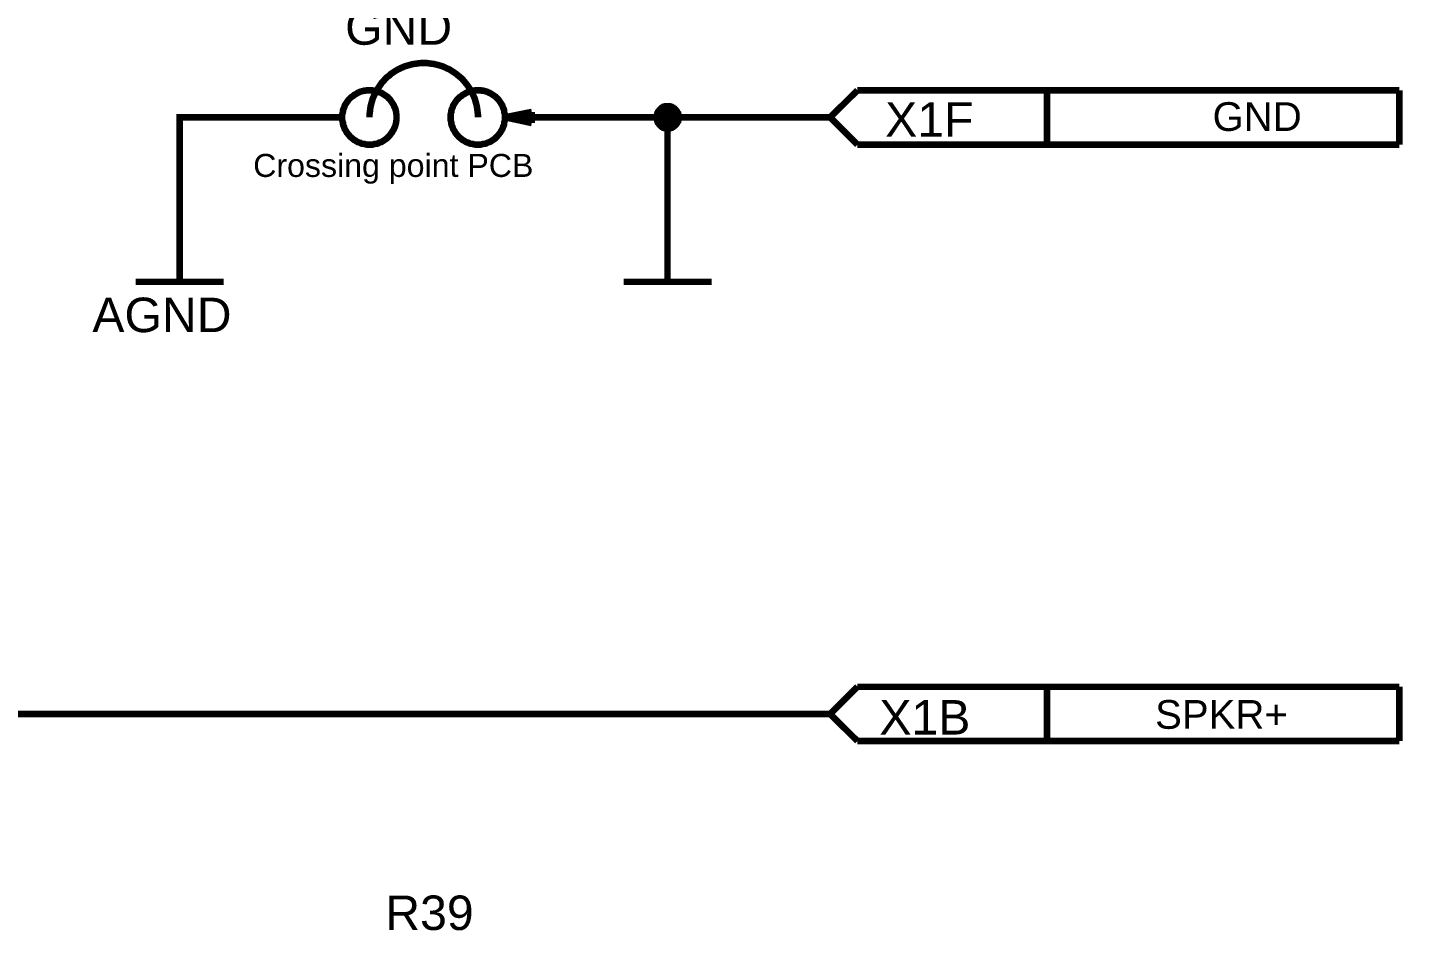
# Model space of a CAD drawing. Header units: millimetres. Extents: x -2024 to 917, y -725 to 13.
# Drawn here: x 842.4 to 905.8, y -361.3 to -319.7 of the extents above; entities that cross this region are included whole.
import ezdxf

# ---------------------------------------------------------------- set-up
doc = ezdxf.new("R2010")
doc.units = ezdxf.units.MM
doc.layers.add('Sheet', color=255, linetype='Continuous')
doc.styles.get("Standard").update_dxf_attribs({"font": 'arial.ttf'})

msp = doc.modelspace()

# ---------------------------------------------------------------- linework, layer by layer
at = {"layer": 'Sheet'}
for points, const_width in [([(860.646, -321.29), (860.514, -321.29), (860.382, -321.307), (860.266, -321.323), (860.133, -321.34), (860.017, -321.373), (859.902, -321.406), (859.786, -321.439), (859.67, -321.489), (859.554, -321.539), (859.455, -321.588), (859.339, -321.655), (859.24, -321.721), (859.14, -321.787), (859.057, -321.87), (858.958, -321.936), (858.875, -322.019), (858.793, -322.118), (858.71, -322.201), (858.644, -322.3), (858.578, -322.4), (858.511, -322.499), (858.445, -322.598), (858.395, -322.714), (858.346, -322.814), (858.296, -322.93), (858.263, -323.046), (858.23, -323.161), (858.197, -323.294), (858.18, -323.41), (858.164, -323.542), (858.147, -323.658), (858.147, -323.791)], 0.3), ([(863.146, -323.791), (863.146, -323.658), (863.129, -323.542), (863.113, -323.41), (863.096, -323.294), (863.063, -323.161), (863.03, -323.046), (862.997, -322.93), (862.947, -322.814), (862.897, -322.714), (862.848, -322.598), (862.781, -322.499), (862.715, -322.4), (862.649, -322.3), (862.566, -322.201), (862.5, -322.118), (862.417, -322.019), (862.318, -321.936), (862.235, -321.87), (862.136, -321.787), (862.037, -321.721), (861.937, -321.655), (861.838, -321.588), (861.722, -321.539), (861.623, -321.489), (861.507, -321.439), (861.391, -321.406), (861.275, -321.373), (861.143, -321.34), (861.027, -321.323), (860.895, -321.307), (860.779, -321.29), (860.646, -321.29)], 0.3), ([(856.889, -323.791), (856.889, -323.724), (856.889, -323.658), (856.906, -323.592), (856.922, -323.542), (856.922, -323.476), (856.939, -323.41), (856.972, -323.36), (856.989, -323.311), (857.005, -323.244), (857.038, -323.195), (857.071, -323.145), (857.104, -323.095), (857.138, -323.046), (857.171, -322.996), (857.22, -322.946), (857.253, -322.913), (857.303, -322.863), (857.353, -322.83), (857.402, -322.797), (857.435, -322.764), (857.502, -322.731), (857.551, -322.698), (857.601, -322.665), (857.651, -322.648), (857.717, -322.615), (857.767, -322.598), (857.833, -322.582), (857.899, -322.565), (857.949, -322.565), (858.015, -322.549), (858.081, -322.549), (858.147, -322.549)], 0.3), ([(858.147, -322.549), (858.081, -322.549), (858.015, -322.549), (857.949, -322.565), (857.899, -322.565), (857.833, -322.582), (857.767, -322.598), (857.717, -322.615), (857.651, -322.648), (857.601, -322.665), (857.551, -322.698), (857.502, -322.731), (857.435, -322.764), (857.402, -322.797), (857.353, -322.83), (857.303, -322.863), (857.253, -322.913), (857.22, -322.946), (857.171, -322.996), (857.138, -323.046), (857.104, -323.095), (857.071, -323.145), (857.038, -323.195), (857.005, -323.244), (856.989, -323.311), (856.972, -323.36), (856.939, -323.41), (856.922, -323.476), (856.922, -323.542), (856.906, -323.592), (856.889, -323.658), (856.889, -323.724), (856.889, -323.791)], 0.3), ([(858.147, -322.549), (858.213, -322.549), (858.28, -322.549), (858.346, -322.565), (858.395, -322.565), (858.462, -322.582), (858.528, -322.598), (858.578, -322.615), (858.627, -322.648), (858.693, -322.665), (858.743, -322.698), (858.793, -322.731), (858.842, -322.764), (858.892, -322.797), (858.942, -322.83), (858.991, -322.863), (859.024, -322.913), (859.074, -322.946), (859.107, -322.996), (859.14, -323.046), (859.173, -323.095), (859.206, -323.145), (859.24, -323.195), (859.273, -323.244), (859.289, -323.311), (859.322, -323.36), (859.339, -323.41), (859.355, -323.476), (859.372, -323.542), (859.372, -323.592), (859.389, -323.658), (859.389, -323.724), (859.389, -323.791)], 0.3), ([(859.389, -323.791), (859.389, -323.724), (859.389, -323.658), (859.372, -323.592), (859.372, -323.542), (859.355, -323.476), (859.339, -323.41), (859.322, -323.36), (859.289, -323.311), (859.273, -323.244), (859.24, -323.195), (859.206, -323.145), (859.173, -323.095), (859.14, -323.046), (859.107, -322.996), (859.074, -322.946), (859.024, -322.913), (858.991, -322.863), (858.942, -322.83), (858.892, -322.797), (858.842, -322.764), (858.793, -322.731), (858.743, -322.698), (858.693, -322.665), (858.627, -322.648), (858.578, -322.615), (858.528, -322.598), (858.462, -322.582), (858.395, -322.565), (858.346, -322.565), (858.28, -322.549), (858.213, -322.549), (858.147, -322.549)], 0.3), ([(861.888, -323.791), (861.888, -323.724), (861.888, -323.658), (861.904, -323.592), (861.921, -323.542), (861.921, -323.476), (861.937, -323.41), (861.97, -323.36), (861.987, -323.311), (862.004, -323.244), (862.037, -323.195), (862.07, -323.145), (862.103, -323.095), (862.136, -323.046), (862.169, -322.996), (862.219, -322.946), (862.252, -322.913), (862.302, -322.863), (862.351, -322.83), (862.401, -322.797), (862.434, -322.764), (862.5, -322.731), (862.55, -322.698), (862.599, -322.665), (862.649, -322.648), (862.715, -322.615), (862.765, -322.598), (862.831, -322.582), (862.897, -322.565), (862.947, -322.565), (863.013, -322.549), (863.079, -322.549), (863.146, -322.549)], 0.3), ([(863.146, -322.549), (863.079, -322.549), (863.013, -322.549), (862.947, -322.565), (862.897, -322.565), (862.831, -322.582), (862.765, -322.598), (862.715, -322.615), (862.649, -322.648), (862.599, -322.665), (862.55, -322.698), (862.5, -322.731), (862.434, -322.764), (862.401, -322.797), (862.351, -322.83), (862.302, -322.863), (862.252, -322.913), (862.219, -322.946), (862.169, -322.996), (862.136, -323.046), (862.103, -323.095), (862.07, -323.145), (862.037, -323.195), (862.004, -323.244), (861.987, -323.311), (861.97, -323.36), (861.937, -323.41), (861.921, -323.476), (861.921, -323.542), (861.904, -323.592), (861.888, -323.658), (861.888, -323.724), (861.888, -323.791)], 0.3), ([(863.146, -322.549), (863.212, -322.549), (863.278, -322.549), (863.328, -322.565), (863.394, -322.565), (863.46, -322.582), (863.51, -322.598), (863.576, -322.615), (863.626, -322.648), (863.675, -322.665), (863.741, -322.698), (863.791, -322.731), (863.841, -322.764), (863.89, -322.797), (863.94, -322.83), (863.973, -322.863), (864.023, -322.913), (864.056, -322.946), (864.106, -322.996), (864.139, -323.046), (864.172, -323.095), (864.205, -323.145), (864.238, -323.195), (864.271, -323.244), (864.288, -323.311), (864.304, -323.36), (864.337, -323.41), (864.354, -323.476), (864.354, -323.542), (864.37, -323.592), (864.387, -323.658), (864.387, -323.724), (864.387, -323.791)], 0.3), ([(864.387, -323.791), (864.387, -323.724), (864.387, -323.658), (864.37, -323.592), (864.354, -323.542), (864.354, -323.476), (864.337, -323.41), (864.304, -323.36), (864.288, -323.311), (864.271, -323.244), (864.238, -323.195), (864.205, -323.145), (864.172, -323.095), (864.139, -323.046), (864.106, -322.996), (864.056, -322.946), (864.023, -322.913), (863.973, -322.863), (863.94, -322.83), (863.89, -322.797), (863.841, -322.764), (863.791, -322.731), (863.741, -322.698), (863.675, -322.665), (863.626, -322.648), (863.576, -322.615), (863.51, -322.598), (863.46, -322.582), (863.394, -322.565), (863.328, -322.565), (863.278, -322.549), (863.212, -322.549), (863.146, -322.549)], 0.3), ([(879.382, -323.791), (880.64, -322.549)], 0.3), ([(880.64, -322.549), (905.616, -322.549)], 0.3), ([(889.379, -322.549), (889.379, -325.049)], 0.3), ([(905.616, -322.549), (905.616, -325.049)], 0.3), ([(871.388, -323.791), (871.388, -323.758), (871.388, -323.741), (871.388, -323.708), (871.405, -323.691), (871.405, -323.658), (871.405, -323.642), (871.421, -323.609), (871.421, -323.592), (871.438, -323.575), (871.454, -323.542), (871.454, -323.526), (871.471, -323.509), (871.487, -323.493), (871.504, -323.46), (871.52, -323.443), (871.537, -323.426), (871.554, -323.41), (871.57, -323.393), (871.587, -323.377), (871.603, -323.36), (871.62, -323.36), (871.653, -323.344), (871.669, -323.327), (871.686, -323.311), (871.719, -323.311), (871.736, -323.294), (871.752, -323.294), (871.785, -323.294), (871.802, -323.277), (871.835, -323.277), (871.851, -323.277), (871.885, -323.277)], 0.3), ([(871.388, -323.791), (871.388, -323.758), (871.388, -323.741), (871.388, -323.708), (871.405, -323.691), (871.405, -323.658), (871.405, -323.642), (871.421, -323.609), (871.421, -323.592), (871.438, -323.575), (871.454, -323.542), (871.454, -323.526), (871.471, -323.509), (871.487, -323.493), (871.504, -323.46), (871.52, -323.443), (871.537, -323.426), (871.554, -323.41), (871.57, -323.393), (871.587, -323.377), (871.603, -323.36), (871.62, -323.36), (871.653, -323.344), (871.669, -323.327), (871.686, -323.311), (871.719, -323.311), (871.736, -323.294), (871.752, -323.294), (871.785, -323.294), (871.802, -323.277), (871.835, -323.277), (871.851, -323.277), (871.885, -323.277)], 0.3), ([(871.388, -323.791), (871.388, -323.758), (871.388, -323.741), (871.388, -323.708), (871.405, -323.691), (871.405, -323.658), (871.405, -323.642), (871.421, -323.609), (871.421, -323.592), (871.438, -323.575), (871.454, -323.542), (871.454, -323.526), (871.471, -323.509), (871.487, -323.493), (871.504, -323.46), (871.52, -323.443), (871.537, -323.426), (871.554, -323.41), (871.57, -323.393), (871.587, -323.377), (871.603, -323.36), (871.62, -323.36), (871.653, -323.344), (871.669, -323.327), (871.686, -323.311), (871.719, -323.311), (871.736, -323.294), (871.752, -323.294), (871.785, -323.294), (871.802, -323.277), (871.835, -323.277), (871.851, -323.277), (871.885, -323.277)], 0.3), ([(871.388, -323.791), (871.388, -323.758), (871.388, -323.741), (871.388, -323.708), (871.405, -323.691), (871.405, -323.658), (871.405, -323.642), (871.421, -323.609), (871.421, -323.592), (871.438, -323.575), (871.454, -323.542), (871.454, -323.526), (871.471, -323.509), (871.487, -323.493), (871.504, -323.46), (871.52, -323.443), (871.537, -323.426), (871.554, -323.41), (871.57, -323.393), (871.587, -323.377), (871.603, -323.36), (871.62, -323.36), (871.653, -323.344), (871.669, -323.327), (871.686, -323.311), (871.719, -323.311), (871.736, -323.294), (871.752, -323.294), (871.785, -323.294), (871.802, -323.277), (871.835, -323.277), (871.851, -323.277), (871.885, -323.277)], 0.3), ([(871.388, -323.791), (871.388, -323.758), (871.388, -323.741), (871.388, -323.708), (871.405, -323.691), (871.405, -323.658), (871.405, -323.642), (871.421, -323.609), (871.421, -323.592), (871.438, -323.575), (871.454, -323.542), (871.454, -323.526), (871.471, -323.509), (871.487, -323.493), (871.504, -323.46), (871.52, -323.443), (871.537, -323.426), (871.554, -323.41), (871.57, -323.393), (871.587, -323.377), (871.603, -323.36), (871.62, -323.36), (871.653, -323.344), (871.669, -323.327), (871.686, -323.311), (871.719, -323.311), (871.736, -323.294), (871.752, -323.294), (871.785, -323.294), (871.802, -323.277), (871.835, -323.277), (871.851, -323.277), (871.885, -323.277)], 0.0991), ([(871.388, -323.791), (871.388, -323.758), (871.388, -323.741), (871.388, -323.708), (871.405, -323.691), (871.405, -323.658), (871.405, -323.642), (871.421, -323.609), (871.421, -323.592), (871.438, -323.575), (871.454, -323.542), (871.454, -323.526), (871.471, -323.509), (871.487, -323.493), (871.504, -323.46), (871.52, -323.443), (871.537, -323.426), (871.554, -323.41), (871.57, -323.393), (871.587, -323.377), (871.603, -323.36), (871.62, -323.36), (871.653, -323.344), (871.669, -323.327), (871.686, -323.311), (871.719, -323.311), (871.736, -323.294), (871.752, -323.294), (871.785, -323.294), (871.802, -323.277), (871.835, -323.277), (871.851, -323.277), (871.885, -323.277)], 0.0991), ([(871.388, -323.791), (871.388, -323.758), (871.388, -323.741), (871.388, -323.708), (871.405, -323.691), (871.405, -323.658), (871.405, -323.642), (871.421, -323.609), (871.421, -323.592), (871.438, -323.575), (871.454, -323.542), (871.454, -323.526), (871.471, -323.509), (871.487, -323.493), (871.504, -323.46), (871.52, -323.443), (871.537, -323.426), (871.554, -323.41), (871.57, -323.393), (871.587, -323.377), (871.603, -323.36), (871.62, -323.36), (871.653, -323.344), (871.669, -323.327), (871.686, -323.311), (871.719, -323.311), (871.736, -323.294), (871.752, -323.294), (871.785, -323.294), (871.802, -323.277), (871.835, -323.277), (871.851, -323.277), (871.885, -323.277)], 0.0991), ([(871.388, -323.791), (871.388, -323.758), (871.388, -323.741), (871.388, -323.708), (871.405, -323.691), (871.405, -323.658), (871.405, -323.642), (871.421, -323.609), (871.421, -323.592), (871.438, -323.575), (871.454, -323.542), (871.454, -323.526), (871.471, -323.509), (871.487, -323.493), (871.504, -323.46), (871.52, -323.443), (871.537, -323.426), (871.554, -323.41), (871.57, -323.393), (871.587, -323.377), (871.603, -323.36), (871.62, -323.36), (871.653, -323.344), (871.669, -323.327), (871.686, -323.311), (871.719, -323.311), (871.736, -323.294), (871.752, -323.294), (871.785, -323.294), (871.802, -323.277), (871.835, -323.277), (871.851, -323.277), (871.885, -323.277)], 0.0991), ([(871.885, -323.277), (871.885, -323.277)], 0.3), ([(871.885, -323.277), (871.918, -323.277), (871.934, -323.277), (871.967, -323.277), (871.984, -323.294), (872.017, -323.294), (872.034, -323.294), (872.067, -323.311), (872.083, -323.311), (872.1, -323.327), (872.133, -323.344), (872.149, -323.36), (872.166, -323.36), (872.182, -323.377), (872.216, -323.393), (872.232, -323.41), (872.249, -323.426), (872.265, -323.443), (872.282, -323.46), (872.298, -323.493), (872.315, -323.509), (872.315, -323.526), (872.331, -323.542), (872.348, -323.575), (872.365, -323.592), (872.365, -323.609), (872.381, -323.642), (872.381, -323.658), (872.381, -323.691), (872.398, -323.708), (872.398, -323.741), (872.398, -323.758), (872.398, -323.791)], 0.3), ([(871.885, -323.277), (871.885, -323.277)], 0.3), ([(871.885, -323.277), (871.918, -323.277), (871.934, -323.277), (871.967, -323.277), (871.984, -323.294), (872.017, -323.294), (872.034, -323.294), (872.067, -323.311), (872.083, -323.311), (872.1, -323.327), (872.133, -323.344), (872.149, -323.36), (872.166, -323.36), (872.182, -323.377), (872.216, -323.393), (872.232, -323.41), (872.249, -323.426), (872.265, -323.443), (872.282, -323.46), (872.298, -323.493), (872.315, -323.509), (872.315, -323.526), (872.331, -323.542), (872.348, -323.575), (872.365, -323.592), (872.365, -323.609), (872.381, -323.642), (872.381, -323.658), (872.381, -323.691), (872.398, -323.708), (872.398, -323.741), (872.398, -323.758), (872.398, -323.791)], 0.3), ([(871.885, -323.277), (871.885, -323.277)], 0.3), ([(871.885, -323.277), (871.918, -323.277), (871.934, -323.277), (871.967, -323.277), (871.984, -323.294), (872.017, -323.294), (872.034, -323.294), (872.067, -323.311), (872.083, -323.311), (872.1, -323.327), (872.133, -323.344), (872.149, -323.36), (872.166, -323.36), (872.182, -323.377), (872.216, -323.393), (872.232, -323.41), (872.249, -323.426), (872.265, -323.443), (872.282, -323.46), (872.298, -323.493), (872.315, -323.509), (872.315, -323.526), (872.331, -323.542), (872.348, -323.575), (872.365, -323.592), (872.365, -323.609), (872.381, -323.642), (872.381, -323.658), (872.381, -323.691), (872.398, -323.708), (872.398, -323.741), (872.398, -323.758), (872.398, -323.791)], 0.3), ([(871.885, -323.277), (871.885, -323.277)], 0.3), ([(871.885, -323.277), (871.918, -323.277), (871.934, -323.277), (871.967, -323.277), (871.984, -323.294), (872.017, -323.294), (872.034, -323.294), (872.067, -323.311), (872.083, -323.311), (872.1, -323.327), (872.133, -323.344), (872.149, -323.36), (872.166, -323.36), (872.182, -323.377), (872.216, -323.393), (872.232, -323.41), (872.249, -323.426), (872.265, -323.443), (872.282, -323.46), (872.298, -323.493), (872.315, -323.509), (872.315, -323.526), (872.331, -323.542), (872.348, -323.575), (872.365, -323.592), (872.365, -323.609), (872.381, -323.642), (872.381, -323.658), (872.381, -323.691), (872.398, -323.708), (872.398, -323.741), (872.398, -323.758), (872.398, -323.791)], 0.3), ([(871.885, -323.277), (871.885, -323.277)], 0.0991), ([(871.885, -323.277), (871.918, -323.277), (871.934, -323.277), (871.967, -323.277), (871.984, -323.294), (872.017, -323.294), (872.034, -323.294), (872.067, -323.311), (872.083, -323.311), (872.1, -323.327), (872.133, -323.344), (872.149, -323.36), (872.166, -323.36), (872.182, -323.377), (872.216, -323.393), (872.232, -323.41), (872.249, -323.426), (872.265, -323.443), (872.282, -323.46), (872.298, -323.493), (872.315, -323.509), (872.315, -323.526), (872.331, -323.542), (872.348, -323.575), (872.365, -323.592), (872.365, -323.609), (872.381, -323.642), (872.381, -323.658), (872.381, -323.691), (872.398, -323.708), (872.398, -323.741), (872.398, -323.758), (872.398, -323.791)], 0.0991), ([(871.885, -323.277), (871.885, -323.277)], 0.0991), ([(871.885, -323.277), (871.918, -323.277), (871.934, -323.277), (871.967, -323.277), (871.984, -323.294), (872.017, -323.294), (872.034, -323.294), (872.067, -323.311), (872.083, -323.311), (872.1, -323.327), (872.133, -323.344), (872.149, -323.36), (872.166, -323.36), (872.182, -323.377), (872.216, -323.393), (872.232, -323.41), (872.249, -323.426), (872.265, -323.443), (872.282, -323.46), (872.298, -323.493), (872.315, -323.509), (872.315, -323.526), (872.331, -323.542), (872.348, -323.575), (872.365, -323.592), (872.365, -323.609), (872.381, -323.642), (872.381, -323.658), (872.381, -323.691), (872.398, -323.708), (872.398, -323.741), (872.398, -323.758), (872.398, -323.791)], 0.0991), ([(871.885, -323.277), (871.885, -323.277)], 0.0991), ([(871.885, -323.277), (871.918, -323.277), (871.934, -323.277), (871.967, -323.277), (871.984, -323.294), (872.017, -323.294), (872.034, -323.294), (872.067, -323.311), (872.083, -323.311), (872.1, -323.327), (872.133, -323.344), (872.149, -323.36), (872.166, -323.36), (872.182, -323.377), (872.216, -323.393), (872.232, -323.41), (872.249, -323.426), (872.265, -323.443), (872.282, -323.46), (872.298, -323.493), (872.315, -323.509), (872.315, -323.526), (872.331, -323.542), (872.348, -323.575), (872.365, -323.592), (872.365, -323.609), (872.381, -323.642), (872.381, -323.658), (872.381, -323.691), (872.398, -323.708), (872.398, -323.741), (872.398, -323.758), (872.398, -323.791)], 0.0991), ([(871.885, -323.277), (871.885, -323.277)], 0.0991), ([(871.885, -323.277), (871.918, -323.277), (871.934, -323.277), (871.967, -323.277), (871.984, -323.294), (872.017, -323.294), (872.034, -323.294), (872.067, -323.311), (872.083, -323.311), (872.1, -323.327), (872.133, -323.344), (872.149, -323.36), (872.166, -323.36), (872.182, -323.377), (872.216, -323.393), (872.232, -323.41), (872.249, -323.426), (872.265, -323.443), (872.282, -323.46), (872.298, -323.493), (872.315, -323.509), (872.315, -323.526), (872.331, -323.542), (872.348, -323.575), (872.365, -323.592), (872.365, -323.609), (872.381, -323.642), (872.381, -323.658), (872.381, -323.691), (872.398, -323.708), (872.398, -323.741), (872.398, -323.758), (872.398, -323.791)], 0.0991), ([(849.392, -326.291), (849.392, -323.791), (854.39, -323.791)], 0.3), ([(856.889, -323.791), (854.39, -323.791)], 0.3), ([(858.147, -325.049), (858.081, -325.049), (858.015, -325.049), (857.949, -325.033), (857.899, -325.016), (857.833, -325.016), (857.767, -325), (857.717, -324.966), (857.651, -324.95), (857.601, -324.933), (857.551, -324.9), (857.502, -324.867), (857.435, -324.834), (857.402, -324.801), (857.353, -324.768), (857.303, -324.718), (857.253, -324.685), (857.22, -324.635), (857.171, -324.586), (857.138, -324.536), (857.104, -324.503), (857.071, -324.437), (857.038, -324.387), (857.005, -324.337), (856.989, -324.287), (856.972, -324.221), (856.939, -324.172), (856.922, -324.105), (856.922, -324.039), (856.906, -323.989), (856.889, -323.923), (856.889, -323.857), (856.889, -323.791)], 0.3), ([(856.889, -323.791), (856.889, -323.791)], 0.3), ([(856.889, -323.791), (856.889, -323.857), (856.889, -323.923), (856.906, -323.989), (856.922, -324.039), (856.922, -324.105), (856.939, -324.172), (856.972, -324.221), (856.989, -324.287), (857.005, -324.337), (857.038, -324.387), (857.071, -324.437), (857.104, -324.503), (857.138, -324.536), (857.171, -324.586), (857.22, -324.635), (857.253, -324.685), (857.303, -324.718), (857.353, -324.768), (857.402, -324.801), (857.435, -324.834), (857.502, -324.867), (857.551, -324.9), (857.601, -324.933), (857.651, -324.95), (857.717, -324.966), (857.767, -325), (857.833, -325.016), (857.899, -325.016), (857.949, -325.033), (858.015, -325.049), (858.081, -325.049), (858.147, -325.049)], 0.3), ([(859.389, -323.791), (859.389, -323.857), (859.389, -323.923), (859.372, -323.989), (859.372, -324.039), (859.355, -324.105), (859.339, -324.172), (859.322, -324.221), (859.289, -324.287), (859.273, -324.337), (859.24, -324.387), (859.206, -324.437), (859.173, -324.503), (859.14, -324.536), (859.107, -324.586), (859.074, -324.635), (859.024, -324.685), (858.991, -324.718), (858.942, -324.768), (858.892, -324.801), (858.842, -324.834), (858.793, -324.867), (858.743, -324.9), (858.693, -324.933), (858.627, -324.95), (858.578, -324.966), (858.528, -325), (858.462, -325.016), (858.395, -325.016), (858.346, -325.033), (858.28, -325.049), (858.213, -325.049), (858.147, -325.049)], 0.3), ([(858.147, -325.049), (858.213, -325.049), (858.28, -325.049), (858.346, -325.033), (858.395, -325.016), (858.462, -325.016), (858.528, -325), (858.578, -324.966), (858.627, -324.95), (858.693, -324.933), (858.743, -324.9), (858.793, -324.867), (858.842, -324.834), (858.892, -324.801), (858.942, -324.768), (858.991, -324.718), (859.024, -324.685), (859.074, -324.635), (859.107, -324.586), (859.14, -324.536), (859.173, -324.503), (859.206, -324.437), (859.24, -324.387), (859.273, -324.337), (859.289, -324.287), (859.322, -324.221), (859.339, -324.172), (859.355, -324.105), (859.372, -324.039), (859.372, -323.989), (859.389, -323.923), (859.389, -323.857), (859.389, -323.791)], 0.3), ([(858.147, -323.791), (858.147, -323.791), (858.147, -323.791), (858.147, -323.791), (858.147, -323.791), (858.147, -323.791), (858.147, -323.791), (858.147, -323.791), (858.147, -323.791), (858.147, -323.791), (858.147, -323.791), (858.147, -323.791), (858.147, -323.791), (858.147, -323.791), (858.147, -323.791), (858.147, -323.791), (858.147, -323.791), (858.147, -323.791), (858.147, -323.791), (858.147, -323.791), (858.147, -323.791), (858.147, -323.791), (858.147, -323.791), (858.147, -323.791), (858.147, -323.791), (858.147, -323.791), (858.147, -323.791), (858.147, -323.791), (858.147, -323.791), (858.147, -323.791), (858.147, -323.791), (858.147, -323.791), (858.147, -323.791)], 0.3), ([(859.389, -323.791), (859.389, -323.791), (859.389, -323.791), (859.389, -323.791), (859.389, -323.791), (859.389, -323.791), (859.389, -323.791), (859.389, -323.791), (859.389, -323.791), (859.389, -323.791), (859.389, -323.791), (859.389, -323.791), (859.389, -323.791), (859.389, -323.791), (859.389, -323.791), (859.389, -323.791), (859.389, -323.791), (859.389, -323.791), (859.389, -323.791), (859.389, -323.791), (859.389, -323.791), (859.389, -323.791), (859.389, -323.791), (859.389, -323.791), (859.389, -323.791), (859.389, -323.791), (859.389, -323.791), (859.389, -323.791), (859.389, -323.791), (859.389, -323.791), (859.389, -323.791), (859.389, -323.791), (859.389, -323.791)], 0.3), ([(859.389, -323.791), (859.389, -323.791)], 0.3), ([(863.146, -325.049), (863.079, -325.049), (863.013, -325.049), (862.947, -325.033), (862.897, -325.016), (862.831, -325.016), (862.765, -325), (862.715, -324.966), (862.649, -324.95), (862.599, -324.933), (862.55, -324.9), (862.5, -324.867), (862.434, -324.834), (862.401, -324.801), (862.351, -324.768), (862.302, -324.718), (862.252, -324.685), (862.219, -324.635), (862.169, -324.586), (862.136, -324.536), (862.103, -324.503), (862.07, -324.437), (862.037, -324.387), (862.004, -324.337), (861.987, -324.287), (861.97, -324.221), (861.937, -324.172), (861.921, -324.105), (861.921, -324.039), (861.904, -323.989), (861.888, -323.923), (861.888, -323.857), (861.888, -323.791)], 0.3), ([(861.888, -323.791), (861.888, -323.791)], 0.3), ([(861.888, -323.791), (861.888, -323.857), (861.888, -323.923), (861.904, -323.989), (861.921, -324.039), (861.921, -324.105), (861.937, -324.172), (861.97, -324.221), (861.987, -324.287), (862.004, -324.337), (862.037, -324.387), (862.07, -324.437), (862.103, -324.503), (862.136, -324.536), (862.169, -324.586), (862.219, -324.635), (862.252, -324.685), (862.302, -324.718), (862.351, -324.768), (862.401, -324.801), (862.434, -324.834), (862.5, -324.867), (862.55, -324.9), (862.599, -324.933), (862.649, -324.95), (862.715, -324.966), (862.765, -325), (862.831, -325.016), (862.897, -325.016), (862.947, -325.033), (863.013, -325.049), (863.079, -325.049), (863.146, -325.049)], 0.3), ([(864.387, -323.791), (864.387, -323.857), (864.387, -323.923), (864.37, -323.989), (864.354, -324.039), (864.354, -324.105), (864.337, -324.172), (864.304, -324.221), (864.288, -324.287), (864.271, -324.337), (864.238, -324.387), (864.205, -324.437), (864.172, -324.503), (864.139, -324.536), (864.106, -324.586), (864.056, -324.635), (864.023, -324.685), (863.973, -324.718), (863.94, -324.768), (863.89, -324.801), (863.841, -324.834), (863.791, -324.867), (863.741, -324.9), (863.675, -324.933), (863.626, -324.95), (863.576, -324.966), (863.51, -325), (863.46, -325.016), (863.394, -325.016), (863.328, -325.033), (863.278, -325.049), (863.212, -325.049), (863.146, -325.049)], 0.3), ([(863.146, -325.049), (863.212, -325.049), (863.278, -325.049), (863.328, -325.033), (863.394, -325.016), (863.46, -325.016), (863.51, -325), (863.576, -324.966), (863.626, -324.95), (863.675, -324.933), (863.741, -324.9), (863.791, -324.867), (863.841, -324.834), (863.89, -324.801), (863.94, -324.768), (863.973, -324.718), (864.023, -324.685), (864.056, -324.635), (864.106, -324.586), (864.139, -324.536), (864.172, -324.503), (864.205, -324.437), (864.238, -324.387), (864.271, -324.337), (864.288, -324.287), (864.304, -324.221), (864.337, -324.172), (864.354, -324.105), (864.354, -324.039), (864.37, -323.989), (864.387, -323.923), (864.387, -323.857), (864.387, -323.791)], 0.3), ([(864.387, -323.791), (865.628, -323.542)], 0.3), ([(864.387, -323.791), (866.886, -323.791)], 0.3), ([(864.387, -323.791), (864.387, -323.791), (864.387, -323.791), (864.387, -323.791), (864.387, -323.791), (864.387, -323.791), (864.387, -323.791), (864.387, -323.791), (864.387, -323.791), (864.387, -323.791), (864.387, -323.791), (864.387, -323.791), (864.387, -323.791), (864.387, -323.791), (864.387, -323.791), (864.387, -323.791), (864.387, -323.791), (864.387, -323.791), (864.387, -323.791), (864.387, -323.791), (864.387, -323.791), (864.387, -323.791), (864.387, -323.791), (864.387, -323.791), (864.387, -323.791), (864.387, -323.791), (864.387, -323.791), (864.387, -323.791), (864.387, -323.791), (864.387, -323.791), (864.387, -323.791), (864.387, -323.791), (864.387, -323.791)], 0.3), ([(864.387, -323.791), (864.387, -323.791)], 0.3), ([(864.387, -323.791), (865.628, -324.056)], 0.3), ([(865.628, -324.056), (865.628, -323.542)], 0.3), ([(871.885, -323.791), (866.886, -323.791)], 0.3), ([(871.885, -324.304), (871.851, -324.304), (871.835, -324.304), (871.802, -324.304), (871.785, -324.287), (871.752, -324.287), (871.736, -324.287), (871.719, -324.271), (871.686, -324.271), (871.669, -324.254), (871.653, -324.238), (871.62, -324.221), (871.603, -324.221), (871.587, -324.205), (871.57, -324.188), (871.554, -324.172), (871.537, -324.155), (871.52, -324.138), (871.504, -324.122), (871.487, -324.089), (871.471, -324.072), (871.454, -324.056), (871.454, -324.039), (871.438, -324.006), (871.421, -323.989), (871.421, -323.973), (871.405, -323.94), (871.405, -323.923), (871.405, -323.89), (871.388, -323.874), (871.388, -323.84), (871.388, -323.824), (871.388, -323.791)], 0.3), ([(871.388, -323.791), (871.388, -323.791)], 0.3), ([(871.885, -324.304), (871.851, -324.304), (871.835, -324.304), (871.802, -324.304), (871.785, -324.287), (871.752, -324.287), (871.736, -324.287), (871.719, -324.271), (871.686, -324.271), (871.669, -324.254), (871.653, -324.238), (871.62, -324.221), (871.603, -324.221), (871.587, -324.205), (871.57, -324.188), (871.554, -324.172), (871.537, -324.155), (871.52, -324.138), (871.504, -324.122), (871.487, -324.089), (871.471, -324.072), (871.454, -324.056), (871.454, -324.039), (871.438, -324.006), (871.421, -323.989), (871.421, -323.973), (871.405, -323.94), (871.405, -323.923), (871.405, -323.89), (871.388, -323.874), (871.388, -323.84), (871.388, -323.824), (871.388, -323.791)], 0.3), ([(871.388, -323.791), (871.388, -323.791)], 0.3), ([(871.885, -324.304), (871.851, -324.304), (871.835, -324.304), (871.802, -324.304), (871.785, -324.287), (871.752, -324.287), (871.736, -324.287), (871.719, -324.271), (871.686, -324.271), (871.669, -324.254), (871.653, -324.238), (871.62, -324.221), (871.603, -324.221), (871.587, -324.205), (871.57, -324.188), (871.554, -324.172), (871.537, -324.155), (871.52, -324.138), (871.504, -324.122), (871.487, -324.089), (871.471, -324.072), (871.454, -324.056), (871.454, -324.039), (871.438, -324.006), (871.421, -323.989), (871.421, -323.973), (871.405, -323.94), (871.405, -323.923), (871.405, -323.89), (871.388, -323.874), (871.388, -323.84), (871.388, -323.824), (871.388, -323.791)], 0.3), ([(871.388, -323.791), (871.388, -323.791)], 0.3), ([(871.885, -324.304), (871.851, -324.304), (871.835, -324.304), (871.802, -324.304), (871.785, -324.287), (871.752, -324.287), (871.736, -324.287), (871.719, -324.271), (871.686, -324.271), (871.669, -324.254), (871.653, -324.238), (871.62, -324.221), (871.603, -324.221), (871.587, -324.205), (871.57, -324.188), (871.554, -324.172), (871.537, -324.155), (871.52, -324.138), (871.504, -324.122), (871.487, -324.089), (871.471, -324.072), (871.454, -324.056), (871.454, -324.039), (871.438, -324.006), (871.421, -323.989), (871.421, -323.973), (871.405, -323.94), (871.405, -323.923), (871.405, -323.89), (871.388, -323.874), (871.388, -323.84), (871.388, -323.824), (871.388, -323.791)], 0.3), ([(871.388, -323.791), (871.388, -323.791)], 0.3), ([(871.885, -324.304), (871.851, -324.304), (871.835, -324.304), (871.802, -324.304), (871.785, -324.287), (871.752, -324.287), (871.736, -324.287), (871.719, -324.271), (871.686, -324.271), (871.669, -324.254), (871.653, -324.238), (871.62, -324.221), (871.603, -324.221), (871.587, -324.205), (871.57, -324.188), (871.554, -324.172), (871.537, -324.155), (871.52, -324.138), (871.504, -324.122), (871.487, -324.089), (871.471, -324.072), (871.454, -324.056), (871.454, -324.039), (871.438, -324.006), (871.421, -323.989), (871.421, -323.973), (871.405, -323.94), (871.405, -323.923), (871.405, -323.89), (871.388, -323.874), (871.388, -323.84), (871.388, -323.824), (871.388, -323.791)], 0.0991), ([(871.388, -323.791), (871.388, -323.791)], 0.0991), ([(871.885, -324.304), (871.851, -324.304), (871.835, -324.304), (871.802, -324.304), (871.785, -324.287), (871.752, -324.287), (871.736, -324.287), (871.719, -324.271), (871.686, -324.271), (871.669, -324.254), (871.653, -324.238), (871.62, -324.221), (871.603, -324.221), (871.587, -324.205), (871.57, -324.188), (871.554, -324.172), (871.537, -324.155), (871.52, -324.138), (871.504, -324.122), (871.487, -324.089), (871.471, -324.072), (871.454, -324.056), (871.454, -324.039), (871.438, -324.006), (871.421, -323.989), (871.421, -323.973), (871.405, -323.94), (871.405, -323.923), (871.405, -323.89), (871.388, -323.874), (871.388, -323.84), (871.388, -323.824), (871.388, -323.791)], 0.0991), ([(871.388, -323.791), (871.388, -323.791)], 0.0991), ([(871.885, -324.304), (871.851, -324.304), (871.835, -324.304), (871.802, -324.304), (871.785, -324.287), (871.752, -324.287), (871.736, -324.287), (871.719, -324.271), (871.686, -324.271), (871.669, -324.254), (871.653, -324.238), (871.62, -324.221), (871.603, -324.221), (871.587, -324.205), (871.57, -324.188), (871.554, -324.172), (871.537, -324.155), (871.52, -324.138), (871.504, -324.122), (871.487, -324.089), (871.471, -324.072), (871.454, -324.056), (871.454, -324.039), (871.438, -324.006), (871.421, -323.989), (871.421, -323.973), (871.405, -323.94), (871.405, -323.923), (871.405, -323.89), (871.388, -323.874), (871.388, -323.84), (871.388, -323.824), (871.388, -323.791)], 0.0991), ([(871.388, -323.791), (871.388, -323.791)], 0.0991), ([(871.885, -324.304), (871.851, -324.304), (871.835, -324.304), (871.802, -324.304), (871.785, -324.287), (871.752, -324.287), (871.736, -324.287), (871.719, -324.271), (871.686, -324.271), (871.669, -324.254), (871.653, -324.238), (871.62, -324.221), (871.603, -324.221), (871.587, -324.205), (871.57, -324.188), (871.554, -324.172), (871.537, -324.155), (871.52, -324.138), (871.504, -324.122), (871.487, -324.089), (871.471, -324.072), (871.454, -324.056), (871.454, -324.039), (871.438, -324.006), (871.421, -323.989), (871.421, -323.973), (871.405, -323.94), (871.405, -323.923), (871.405, -323.89), (871.388, -323.874), (871.388, -323.84), (871.388, -323.824), (871.388, -323.791)], 0.0991), ([(871.388, -323.791), (871.388, -323.791)], 0.0991), ([(876.883, -323.791), (871.885, -323.791), (871.885, -326.291)], 0.3), ([(872.398, -323.791), (872.398, -323.824), (872.398, -323.84), (872.398, -323.874), (872.381, -323.89), (872.381, -323.923), (872.381, -323.94), (872.365, -323.973), (872.365, -323.989), (872.348, -324.006), (872.331, -324.039), (872.315, -324.056), (872.315, -324.072), (872.298, -324.089), (872.282, -324.122), (872.265, -324.138), (872.249, -324.155), (872.232, -324.172), (872.216, -324.188), (872.182, -324.205), (872.166, -324.221), (872.149, -324.221), (872.133, -324.238), (872.1, -324.254), (872.083, -324.271), (872.067, -324.271), (872.034, -324.287), (872.017, -324.287), (871.984, -324.287), (871.967, -324.304), (871.934, -324.304), (871.918, -324.304), (871.885, -324.304)], 0.3), ([(872.398, -323.791), (872.398, -323.824), (872.398, -323.84), (872.398, -323.874), (872.381, -323.89), (872.381, -323.923), (872.381, -323.94), (872.365, -323.973), (872.365, -323.989), (872.348, -324.006), (872.331, -324.039), (872.315, -324.056), (872.315, -324.072), (872.298, -324.089), (872.282, -324.122), (872.265, -324.138), (872.249, -324.155), (872.232, -324.172), (872.216, -324.188), (872.182, -324.205), (872.166, -324.221), (872.149, -324.221), (872.133, -324.238), (872.1, -324.254), (872.083, -324.271), (872.067, -324.271), (872.034, -324.287), (872.017, -324.287), (871.984, -324.287), (871.967, -324.304), (871.934, -324.304), (871.918, -324.304), (871.885, -324.304)], 0.3), ([(872.398, -323.791), (872.398, -323.824), (872.398, -323.84), (872.398, -323.874), (872.381, -323.89), (872.381, -323.923), (872.381, -323.94), (872.365, -323.973), (872.365, -323.989), (872.348, -324.006), (872.331, -324.039), (872.315, -324.056), (872.315, -324.072), (872.298, -324.089), (872.282, -324.122), (872.265, -324.138), (872.249, -324.155), (872.232, -324.172), (872.216, -324.188), (872.182, -324.205), (872.166, -324.221), (872.149, -324.221), (872.133, -324.238), (872.1, -324.254), (872.083, -324.271), (872.067, -324.271), (872.034, -324.287), (872.017, -324.287), (871.984, -324.287), (871.967, -324.304), (871.934, -324.304), (871.918, -324.304), (871.885, -324.304)], 0.3), ([(872.398, -323.791), (872.398, -323.824), (872.398, -323.84), (872.398, -323.874), (872.381, -323.89), (872.381, -323.923), (872.381, -323.94), (872.365, -323.973), (872.365, -323.989), (872.348, -324.006), (872.331, -324.039), (872.315, -324.056), (872.315, -324.072), (872.298, -324.089), (872.282, -324.122), (872.265, -324.138), (872.249, -324.155), (872.232, -324.172), (872.216, -324.188), (872.182, -324.205), (872.166, -324.221), (872.149, -324.221), (872.133, -324.238), (872.1, -324.254), (872.083, -324.271), (872.067, -324.271), (872.034, -324.287), (872.017, -324.287), (871.984, -324.287), (871.967, -324.304), (871.934, -324.304), (871.918, -324.304), (871.885, -324.304)], 0.3), ([(872.398, -323.791), (872.398, -323.824), (872.398, -323.84), (872.398, -323.874), (872.381, -323.89), (872.381, -323.923), (872.381, -323.94), (872.365, -323.973), (872.365, -323.989), (872.348, -324.006), (872.331, -324.039), (872.315, -324.056), (872.315, -324.072), (872.298, -324.089), (872.282, -324.122), (872.265, -324.138), (872.249, -324.155), (872.232, -324.172), (872.216, -324.188), (872.182, -324.205), (872.166, -324.221), (872.149, -324.221), (872.133, -324.238), (872.1, -324.254), (872.083, -324.271), (872.067, -324.271), (872.034, -324.287), (872.017, -324.287), (871.984, -324.287), (871.967, -324.304), (871.934, -324.304), (871.918, -324.304), (871.885, -324.304)], 0.0991), ([(872.398, -323.791), (872.398, -323.824), (872.398, -323.84), (872.398, -323.874), (872.381, -323.89), (872.381, -323.923), (872.381, -323.94), (872.365, -323.973), (872.365, -323.989), (872.348, -324.006), (872.331, -324.039), (872.315, -324.056), (872.315, -324.072), (872.298, -324.089), (872.282, -324.122), (872.265, -324.138), (872.249, -324.155), (872.232, -324.172), (872.216, -324.188), (872.182, -324.205), (872.166, -324.221), (872.149, -324.221), (872.133, -324.238), (872.1, -324.254), (872.083, -324.271), (872.067, -324.271), (872.034, -324.287), (872.017, -324.287), (871.984, -324.287), (871.967, -324.304), (871.934, -324.304), (871.918, -324.304), (871.885, -324.304)], 0.0991), ([(872.398, -323.791), (872.398, -323.824), (872.398, -323.84), (872.398, -323.874), (872.381, -323.89), (872.381, -323.923), (872.381, -323.94), (872.365, -323.973), (872.365, -323.989), (872.348, -324.006), (872.331, -324.039), (872.315, -324.056), (872.315, -324.072), (872.298, -324.089), (872.282, -324.122), (872.265, -324.138), (872.249, -324.155), (872.232, -324.172), (872.216, -324.188), (872.182, -324.205), (872.166, -324.221), (872.149, -324.221), (872.133, -324.238), (872.1, -324.254), (872.083, -324.271), (872.067, -324.271), (872.034, -324.287), (872.017, -324.287), (871.984, -324.287), (871.967, -324.304), (871.934, -324.304), (871.918, -324.304), (871.885, -324.304)], 0.0991), ([(872.398, -323.791), (872.398, -323.824), (872.398, -323.84), (872.398, -323.874), (872.381, -323.89), (872.381, -323.923), (872.381, -323.94), (872.365, -323.973), (872.365, -323.989), (872.348, -324.006), (872.331, -324.039), (872.315, -324.056), (872.315, -324.072), (872.298, -324.089), (872.282, -324.122), (872.265, -324.138), (872.249, -324.155), (872.232, -324.172), (872.216, -324.188), (872.182, -324.205), (872.166, -324.221), (872.149, -324.221), (872.133, -324.238), (872.1, -324.254), (872.083, -324.271), (872.067, -324.271), (872.034, -324.287), (872.017, -324.287), (871.984, -324.287), (871.967, -324.304), (871.934, -324.304), (871.918, -324.304), (871.885, -324.304)], 0.0991), ([(872.398, -323.791), (872.398, -323.791), (872.398, -323.791), (872.398, -323.791), (872.398, -323.791), (872.398, -323.791), (872.398, -323.791), (872.398, -323.791), (872.398, -323.791), (872.398, -323.791), (872.398, -323.791), (872.398, -323.791), (872.398, -323.791), (872.398, -323.791), (872.398, -323.791), (872.398, -323.791), (872.398, -323.791), (872.398, -323.791), (872.398, -323.791), (872.398, -323.791), (872.398, -323.791), (872.398, -323.791), (872.398, -323.791), (872.398, -323.791), (872.398, -323.791), (872.398, -323.791), (872.398, -323.791), (872.398, -323.791), (872.398, -323.791), (872.398, -323.791), (872.398, -323.791), (872.398, -323.791), (872.398, -323.791)], 0.3), ([(872.398, -323.791), (872.398, -323.791)], 0.3), ([(872.398, -323.791), (872.398, -323.791), (872.398, -323.791), (872.398, -323.791), (872.398, -323.791), (872.398, -323.791), (872.398, -323.791), (872.398, -323.791), (872.398, -323.791), (872.398, -323.791), (872.398, -323.791), (872.398, -323.791), (872.398, -323.791), (872.398, -323.791), (872.398, -323.791), (872.398, -323.791), (872.398, -323.791), (872.398, -323.791), (872.398, -323.791), (872.398, -323.791), (872.398, -323.791), (872.398, -323.791), (872.398, -323.791), (872.398, -323.791), (872.398, -323.791), (872.398, -323.791), (872.398, -323.791), (872.398, -323.791), (872.398, -323.791), (872.398, -323.791), (872.398, -323.791), (872.398, -323.791), (872.398, -323.791)], 0.3), ([(872.398, -323.791), (872.398, -323.791)], 0.3), ([(872.398, -323.791), (872.398, -323.791), (872.398, -323.791), (872.398, -323.791), (872.398, -323.791), (872.398, -323.791), (872.398, -323.791), (872.398, -323.791), (872.398, -323.791), (872.398, -323.791), (872.398, -323.791), (872.398, -323.791), (872.398, -323.791), (872.398, -323.791), (872.398, -323.791), (872.398, -323.791), (872.398, -323.791), (872.398, -323.791), (872.398, -323.791), (872.398, -323.791), (872.398, -323.791), (872.398, -323.791), (872.398, -323.791), (872.398, -323.791), (872.398, -323.791), (872.398, -323.791), (872.398, -323.791), (872.398, -323.791), (872.398, -323.791), (872.398, -323.791), (872.398, -323.791), (872.398, -323.791), (872.398, -323.791)], 0.3), ([(872.398, -323.791), (872.398, -323.791)], 0.3), ([(872.398, -323.791), (872.398, -323.791), (872.398, -323.791), (872.398, -323.791), (872.398, -323.791), (872.398, -323.791), (872.398, -323.791), (872.398, -323.791), (872.398, -323.791), (872.398, -323.791), (872.398, -323.791), (872.398, -323.791), (872.398, -323.791), (872.398, -323.791), (872.398, -323.791), (872.398, -323.791), (872.398, -323.791), (872.398, -323.791), (872.398, -323.791), (872.398, -323.791), (872.398, -323.791), (872.398, -323.791), (872.398, -323.791), (872.398, -323.791), (872.398, -323.791), (872.398, -323.791), (872.398, -323.791), (872.398, -323.791), (872.398, -323.791), (872.398, -323.791), (872.398, -323.791), (872.398, -323.791), (872.398, -323.791)], 0.3), ([(872.398, -323.791), (872.398, -323.791)], 0.3), ([(872.398, -323.791), (872.398, -323.791), (872.398, -323.791), (872.398, -323.791), (872.398, -323.791), (872.398, -323.791), (872.398, -323.791), (872.398, -323.791), (872.398, -323.791), (872.398, -323.791), (872.398, -323.791), (872.398, -323.791), (872.398, -323.791), (872.398, -323.791), (872.398, -323.791), (872.398, -323.791), (872.398, -323.791), (872.398, -323.791), (872.398, -323.791), (872.398, -323.791), (872.398, -323.791), (872.398, -323.791), (872.398, -323.791), (872.398, -323.791), (872.398, -323.791), (872.398, -323.791), (872.398, -323.791), (872.398, -323.791), (872.398, -323.791), (872.398, -323.791), (872.398, -323.791), (872.398, -323.791), (872.398, -323.791)], 0.0991), ([(872.398, -323.791), (872.398, -323.791)], 0.0991), ([(872.398, -323.791), (872.398, -323.791), (872.398, -323.791), (872.398, -323.791), (872.398, -323.791), (872.398, -323.791), (872.398, -323.791), (872.398, -323.791), (872.398, -323.791), (872.398, -323.791), (872.398, -323.791), (872.398, -323.791), (872.398, -323.791), (872.398, -323.791), (872.398, -323.791), (872.398, -323.791), (872.398, -323.791), (872.398, -323.791), (872.398, -323.791), (872.398, -323.791), (872.398, -323.791), (872.398, -323.791), (872.398, -323.791), (872.398, -323.791), (872.398, -323.791), (872.398, -323.791), (872.398, -323.791), (872.398, -323.791), (872.398, -323.791), (872.398, -323.791), (872.398, -323.791), (872.398, -323.791), (872.398, -323.791)], 0.0991), ([(872.398, -323.791), (872.398, -323.791)], 0.0991), ([(872.398, -323.791), (872.398, -323.791), (872.398, -323.791), (872.398, -323.791), (872.398, -323.791), (872.398, -323.791), (872.398, -323.791), (872.398, -323.791), (872.398, -323.791), (872.398, -323.791), (872.398, -323.791), (872.398, -323.791), (872.398, -323.791), (872.398, -323.791), (872.398, -323.791), (872.398, -323.791), (872.398, -323.791), (872.398, -323.791), (872.398, -323.791), (872.398, -323.791), (872.398, -323.791), (872.398, -323.791), (872.398, -323.791), (872.398, -323.791), (872.398, -323.791), (872.398, -323.791), (872.398, -323.791), (872.398, -323.791), (872.398, -323.791), (872.398, -323.791), (872.398, -323.791), (872.398, -323.791), (872.398, -323.791)], 0.0991), ([(872.398, -323.791), (872.398, -323.791)], 0.0991), ([(872.398, -323.791), (872.398, -323.791), (872.398, -323.791), (872.398, -323.791), (872.398, -323.791), (872.398, -323.791), (872.398, -323.791), (872.398, -323.791), (872.398, -323.791), (872.398, -323.791), (872.398, -323.791), (872.398, -323.791), (872.398, -323.791), (872.398, -323.791), (872.398, -323.791), (872.398, -323.791), (872.398, -323.791), (872.398, -323.791), (872.398, -323.791), (872.398, -323.791), (872.398, -323.791), (872.398, -323.791), (872.398, -323.791), (872.398, -323.791), (872.398, -323.791), (872.398, -323.791), (872.398, -323.791), (872.398, -323.791), (872.398, -323.791), (872.398, -323.791), (872.398, -323.791), (872.398, -323.791), (872.398, -323.791)], 0.0991), ([(872.398, -323.791), (872.398, -323.791)], 0.0991), ([(879.382, -323.791), (876.883, -323.791)], 0.3), ([(880.64, -325.049), (879.382, -323.791)], 0.3), ([(905.616, -325.049), (880.64, -325.049)], 0.3), ([(849.392, -326.291), (849.392, -331.375)], 0.3), ([(871.885, -326.291), (871.885, -331.375)], 0.3), ([(847.372, -331.375), (851.427, -331.375)], 0.3), ([(869.865, -331.375), (873.92, -331.375)], 0.3), ([(879.382, -351.295), (880.64, -350.037)], 0.3), ([(880.64, -350.037), (905.616, -350.037)], 0.3), ([(889.379, -350.037), (889.379, -352.537)], 0.3), ([(905.616, -350.037), (905.616, -352.537)], 0.3), ([(821.917, -351.295), (876.883, -351.295)], 0.3), ([(879.382, -351.295), (876.883, -351.295)], 0.3), ([(880.64, -352.537), (879.382, -351.295)], 0.3), ([(905.616, -352.537), (880.64, -352.537)], 0.3)]:
    msp.add_lwpolyline(points, dxfattribs=dict(at, const_width=const_width))
at = {"layer": 'Sheet', "const_width": 0.508}
msp.add_lwpolyline([(871.689, -323.786, 1), (872.197, -323.786, 1)], format="xyb", close=True, dxfattribs=at)

# ---------------------------------------------------------------- texts
at = {"layer": 'Sheet'}
for s, height, p in [('GND', 1.5897, (857.022, -320.446)), ('X1F', 1.5897, (881.915, -324.685)), ('GND', 1.3247, (897.009, -324.42)), ('Crossing point PCB', 1.05977, (852.785, -326.539)), ('AGND', 1.5897, (845.37, -333.693)), ('X1B', 1.5897, (881.65, -352.239)), ('SPKR+', 1.3247, (894.361, -351.974)), ('R39', 1.5897, (858.875, -361.247))]:
    msp.add_text(s, height=height, dxfattribs=at).set_placement(p)

doc.saveas('drawing.dxf')
